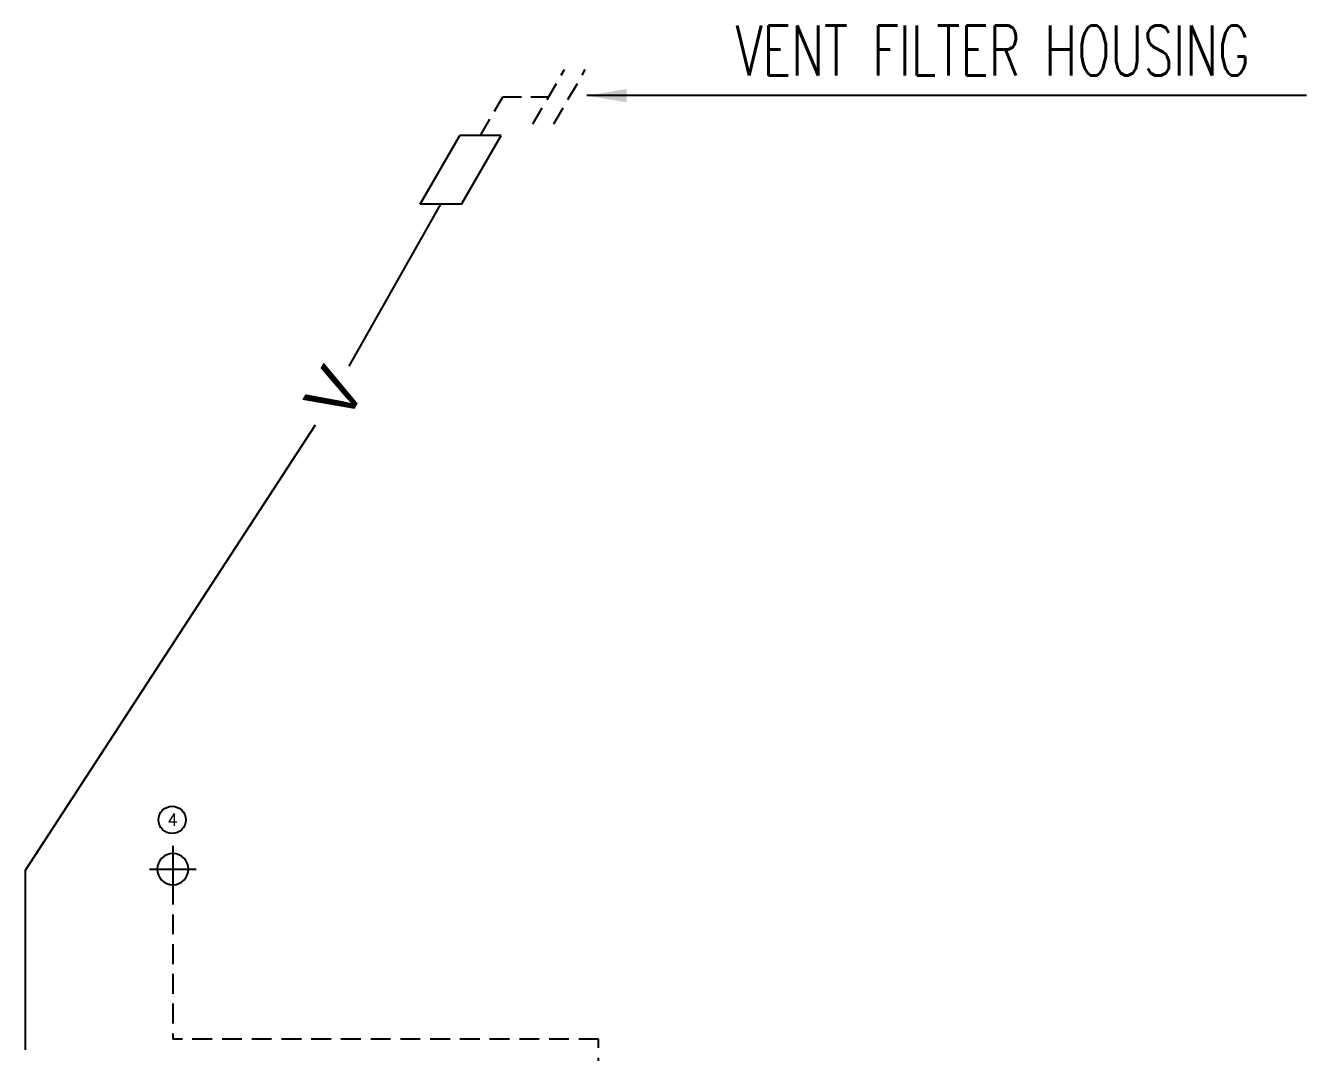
# Model space of a CAD drawing. Header units: millimetres. Extents: x 98929 to 11941380, y 952 to 54154.
# Drawn here: x 104974 to 115232, y 45930 to 54154 of the extents above; entities that cross this region are included whole.
import ezdxf
from ezdxf.enums import TextEntityAlignment as Align

# ---------------------------------------------------------------- set-up
doc = ezdxf.new("R2010")
doc.units = ezdxf.units.MM
for name, pattern in [('HIDDEN', [0.375, 0.25, -0.125]), ('HIDDEN2', [4.7625, 3.175, -1.5875]), ('HIDDENX2', [0.75, 0.5, -0.25])]:
    doc.linetypes.add(name, pattern=pattern)
for name, color, linetype in [('1', 1, 'Continuous'), ('5TXT', 7, 'Continuous'), ('AHU-01(SA)', 3, 'Continuous'), ('pipe', 3, 'Continuous'), ('R', 15, 'Continuous'), ('SY', 2, 'Continuous'), ('VENT', 7, 'HIDDEN')]:
    doc.layers.add(name, color=color, linetype=linetype)
doc.styles.get("Standard").update_dxf_attribs({"font": 'simple.shx', "bigfont": 'whgtxt.shx'})
doc.styles.add('굴림', font='simple.shx', dxfattribs={"bigfont": 'whgtxt.shx'})
doc.styles.add('울릉도M', font='HYWULM.TTF')

# ---------------------------------------------------------------- blocks, each defined once
blk = doc.blocks.new('P1')
at = {"layer": '1', "color": 1, "linetype": 'Continuous'}
for p, q in [((0, -112.5), (0, 112.5)), ((112.5, 0), (-112.5, 0))]:
    blk.add_line(p, q, dxfattribs=at)
at = {"layer": 'pipe', "color": 2}
blk.add_circle((0, 0), 75, dxfattribs=at)

msp = doc.modelspace()

# ---------------------------------------------------------------- linework, layer by layer
at = {"layer": '5TXT', "color": 2}
msp.add_circle((106147.6, 47792.6), 108.7, dxfattribs=at)
at = {"layer": 'pipe', "color": 7, "linetype": 'HIDDENX2', "ltscale": 300}
for p, q in [((109037.3, 53366.3, -0.3), (109288.7, 53801.7, -0.3)), ((109205.3, 53366.3, -0.3), (109456.7, 53801.7, -0.3)), ((108616.6, 53274.1, -0.3), (108795.5, 53584, -0.3)), ((108795.5, 53584, -0.3), (109163, 53584, -0.3))]:
    msp.add_line(p, q, dxfattribs=at)
at = {"layer": 'pipe', "color": 1}
msp.add_line((115231.8, 53592.7, -0.3), (109468.1, 53592.7, -0.3), dxfattribs=at)
at = {"layer": 'pipe', "color": 2}
for p, q in [((108133.1, 52723.5, -0.3), (108451, 53274.1, -0.3)), ((108782.2, 53274.1, -0.3), (108451, 53274.1, -0.3)), ((108464.3, 52723.5, -0.3), (108782.2, 53274.1, -0.3)), ((108464.3, 52722.5, 3.5), (108133.1, 52722.5, 3.5))]:
    msp.add_line(p, q, dxfattribs=at)
at = {"layer": 'SY', "color": 1}
msp.add_solid([(109788.1, 53539.4, -0.3), (109788.1, 53646.1, -0.3), (109468.1, 53592.7, -0.3)], dxfattribs=at)
at = {"layer": 'VENT', "color": 1, "linetype": 'Continuous', "lineweight": -3}
for p, q in [((107565.8, 51424.9, -3.9), (108298.7, 52723.5, -0.3)), ((104973.9, 47389.9, -0.3), (107295.5, 50956.1, -3.9)), ((104973.9, 45951.8, -0.3), (104973.9, 47389.9, -0.3))]:
    msp.add_line(p, q, dxfattribs=at)
at = {"layer": 'VENT', "linetype": 'HIDDEN2', "lineweight": -3, "ltscale": 50}
for p, q in [((106153.5, 47272.9), (106153.5, 46036.9, -0.2)), ((109563.5, 46036.9, -0.2), (106153.5, 46036.9, -0.2)), ((109563.5, 44775, -0.2), (109563.5, 46036.9, -0.2))]:
    msp.add_line(p, q, dxfattribs=at)

# ---------------------------------------------------------------- block references
at = {"layer": 'pipe', "xscale": -1.666666666664241, "yscale": 1.666666666664241, "zscale": 1.666666666666667, "rotation": 270}
msp.add_blockref('P1', (106153.5, 47397.9), dxfattribs=at)

# ---------------------------------------------------------------- texts
at = {"layer": '5TXT', "color": 2, "style": '굴림'}
msp.add_text('4', height=100, rotation=0, dxfattribs=at).set_placement((106151.1, 47793.3, -1.5), align=Align.MIDDLE_CENTER)
at = {"layer": 'AHU-01(SA)', "color": 7, "width": 0.7}
msp.add_text('VENT FILTER HOUSING', height=400, dxfattribs=at).set_placement((112718.9, 53953.7, -0.3), align=Align.MIDDLE)
at = {"layer": 'R', "color": 7, "style": '울릉도M'}
msp.add_text('V', height=400, rotation=60, dxfattribs=at).set_placement((107621.3, 51105.9, -0.3), align=Align.CENTER)

doc.saveas('drawing.dxf')
